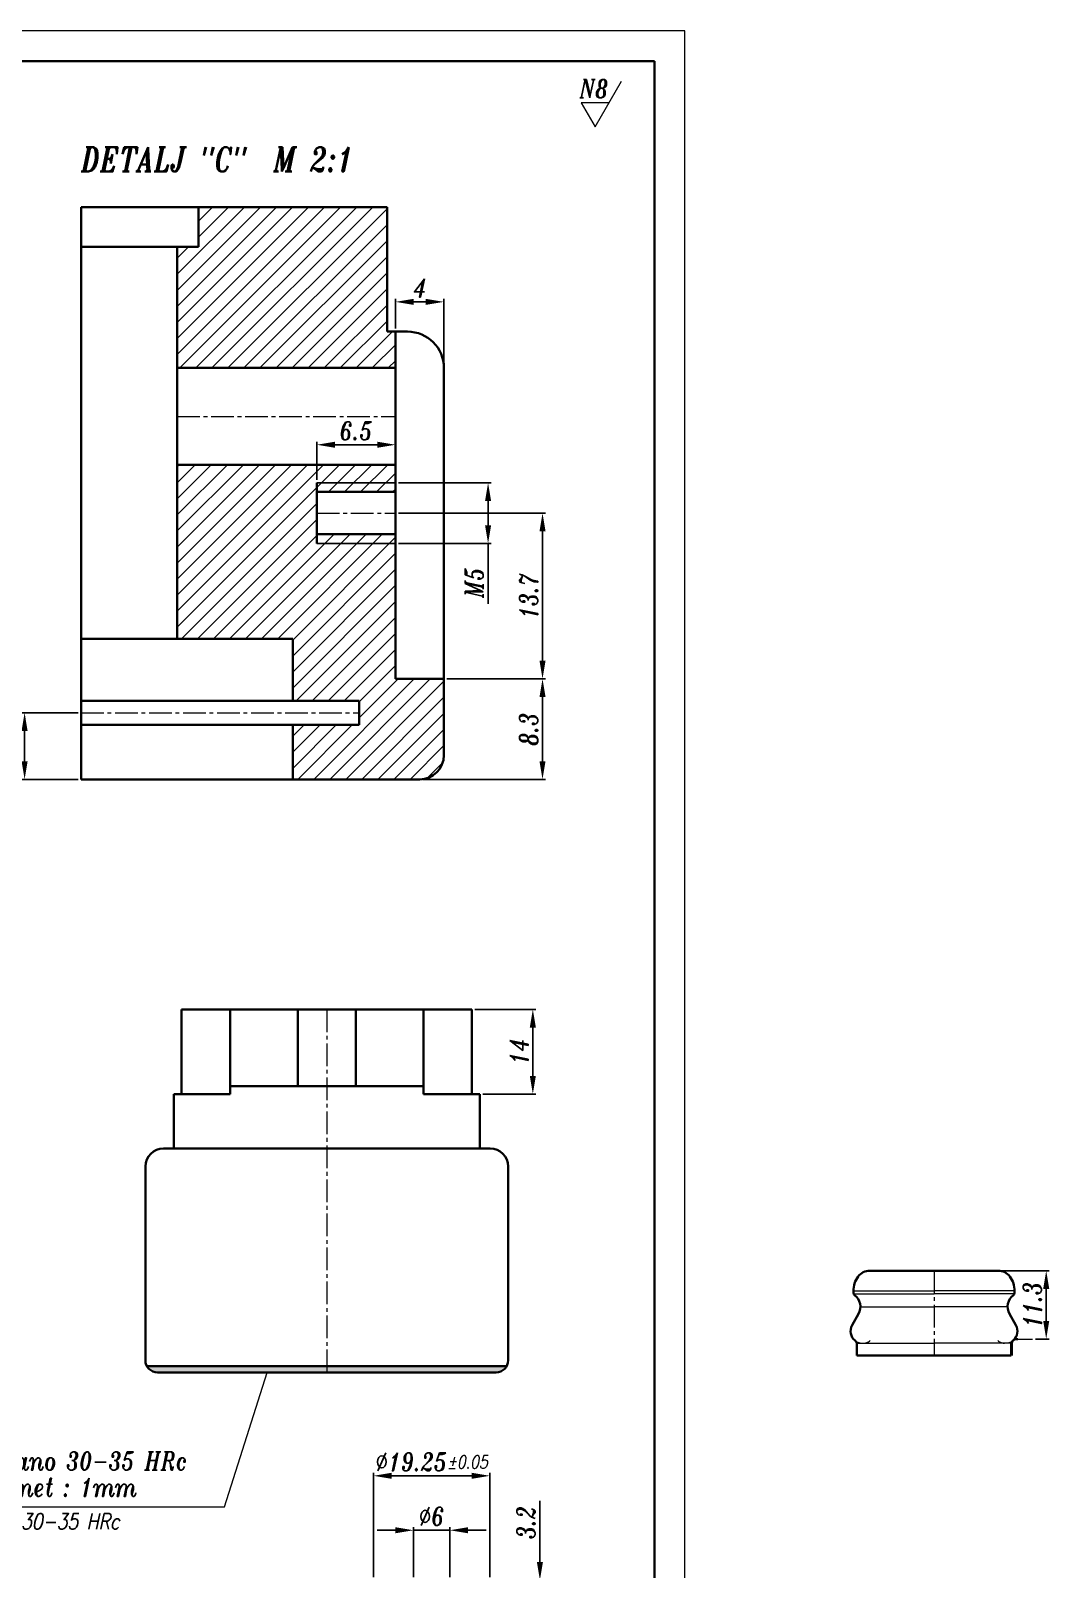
# Model space of a CAD drawing. Extents: x 43 to 400, y 17 to 437.
# Drawn here: x 231.6 to 400, y 182.3 to 436.6 of the extents above; entities that cross this region are included whole.
import ezdxf

# ---------------------------------------------------------------- set-up
doc = ezdxf.new("R2010")
doc.units = 0
doc.header["$LTSCALE"] = 5
doc.header["$MEASUREMENT"] = 0
doc.linetypes.add('CENTER2', pattern=[1.125, 0.75, -0.125, 0.125, -0.125])
doc.linetypes.add('HIDDEN', pattern=[0.375, 0.25, -0.125])
doc.layers.get('0').update_dxf_attribs({"linetype": 'CONTINUOUS', "lineweight": 15})
for name, color, linetype, lineweight in [('1', 1, 'CENTER2', 15), ('2', 2, 'HIDDEN', 15), ('3', 3, 'CONTINUOUS', 30), ('8', 251, 'CONTINUOUS', 15)]:
    doc.layers.add(name, color=color, linetype=linetype, lineweight=lineweight)
doc.layers.add('ENGLISH', color=197, linetype='CONTINUOUS')
doc.styles.add('ITALICT', font='italict', dxfattribs={"width": 0.8, "height": 3})
doc.dimstyles.get("Standard").update_dxf_attribs({"dimtxt": 3, "dimasz": 3, "dimexe": 0.5, "dimexo": 0.5, "dimgap": 0.8, "dimtad": 1, "dimdsep": 46, "dimtxsty": 'ITALICT', "dimcen": 0, "dimadec": 0, "dimazin": 2, "dimtfac": 1, "dimtmove": 0, "dimatfit": 3, "dimfxl": 1, "dimtolj": 1, "dimtzin": 0, "dimarcsym": 0})

# ---------------------------------------------------------------- blocks, each defined once
blk = doc.blocks.new('*D213')
at = {"color": 0, "lineweight": -2, "transparency": 16777216}
for p, q in [((305.01, 274.81), (315.08, 274.81)), ((314.58, 271.81), (314.58, 263.81)), ((306.31, 260.81), (315.08, 260.81))]:
    blk.add_line(p, q, dxfattribs=at)
at = {"color": 0, "transparency": 16777216}
for points in [[(314.08, 271.81), (315.08, 271.81), (314.58, 274.81)], [(314.08, 263.81), (315.08, 263.81), (314.58, 260.81)]]:
    blk.add_solid(points, dxfattribs=at)
at = {"color": 0, "transparency": 16777216, "insert": (312.28, 267.81), "char_height": 3, "attachment_point": 5, "rotation": 90, "style": 'ITALICT'}
blk.add_mtext('\\A1;14', dxfattribs=at)
blk = doc.blocks.new('*D216')
at = {"color": 0, "lineweight": -2, "transparency": 16777216}
for p, q in [((291.87, 387.33), (291.87, 392.25)), ((294.87, 391.75), (296.87, 391.75)), ((299.87, 381.33), (299.87, 392.25))]:
    blk.add_line(p, q, dxfattribs=at)
at = {"color": 0, "transparency": 16777216}
for points in [[(294.87, 392.25), (294.87, 391.25), (291.87, 391.75)], [(296.87, 392.25), (296.87, 391.25), (299.87, 391.75)]]:
    blk.add_solid(points, dxfattribs=at)
at = {"color": 0, "transparency": 16777216, "insert": (295.87, 394.05), "char_height": 3, "attachment_point": 5, "style": 'ITALICT'}
blk.add_mtext('\\A1;4', dxfattribs=at)
blk = doc.blocks.new('*D217')
at = {"color": 0, "lineweight": -2, "transparency": 16777216}
for p, q in [((300.37, 329.43), (316.68, 329.43)), ((316.18, 315.83), (316.18, 326.43)), ((296.37, 312.83), (316.68, 312.83))]:
    blk.add_line(p, q, dxfattribs=at)
at = {"color": 0, "transparency": 16777216}
for points in [[(315.68, 326.43), (316.68, 326.43), (316.18, 329.43)], [(315.68, 315.83), (316.68, 315.83), (316.18, 312.83)]]:
    blk.add_solid(points, dxfattribs=at)
at = {"color": 0, "transparency": 16777216, "insert": (313.88, 321.13), "char_height": 3, "attachment_point": 5, "rotation": 90, "style": 'ITALICT'}
blk.add_mtext('\\A1;8.3', dxfattribs=at)
blk = doc.blocks.new('*D218')
at = {"color": 0, "lineweight": -2, "transparency": 16777216}
for p, q in [((292.37, 356.83), (316.68, 356.83)), ((316.18, 332.43), (316.18, 353.83)), ((300.37, 329.43), (316.68, 329.43))]:
    blk.add_line(p, q, dxfattribs=at)
at = {"color": 0, "transparency": 16777216}
for points in [[(315.68, 353.83), (316.68, 353.83), (316.18, 356.83)], [(315.68, 332.43), (316.68, 332.43), (316.18, 329.43)]]:
    blk.add_solid(points, dxfattribs=at)
at = {"color": 0, "transparency": 16777216, "insert": (313.88, 343.13), "char_height": 3, "attachment_point": 5, "rotation": 90, "style": 'ITALICT'}
blk.add_mtext('\\A1;13.7', dxfattribs=at)
blk = doc.blocks.new('*D219')
at = {"color": 0, "lineweight": -2, "transparency": 16777216}
for p, q in [((292.37, 361.83), (307.68, 361.83)), ((307.18, 358.83), (307.18, 354.83)), ((292.37, 351.83), (307.68, 351.83)), ((307.18, 351.83), (307.18, 341.86))]:
    blk.add_line(p, q, dxfattribs=at)
at = {"color": 0, "transparency": 16777216}
for points in [[(306.68, 358.83), (307.68, 358.83), (307.18, 361.83)], [(306.68, 354.83), (307.68, 354.83), (307.18, 351.83)]]:
    blk.add_solid(points, dxfattribs=at)
at = {"color": 0, "transparency": 16777216, "insert": (304.88, 345.34), "char_height": 3, "attachment_point": 5, "rotation": 90, "style": 'ITALICT'}
blk.add_mtext('\\A1;M5', dxfattribs=at)
blk = doc.blocks.new('*D194')
at = {"color": 0, "lineweight": -2, "transparency": 16777216}
for p, q in [((278.87, 362.33), (278.87, 368.63)), ((281.87, 368.13), (288.87, 368.13))]:
    blk.add_line(p, q, dxfattribs=at)
at = {"color": 0, "transparency": 16777216}
for points in [[(281.87, 368.63), (281.87, 367.63), (278.87, 368.13)], [(288.87, 368.63), (288.87, 367.63), (291.87, 368.13)]]:
    blk.add_solid(points, dxfattribs=at)
at = {"color": 0, "transparency": 16777216, "insert": (285.37, 370.43), "char_height": 3, "attachment_point": 5, "style": 'ITALICT'}
blk.add_mtext('\\A1;6.5', dxfattribs=at)
blk = doc.blocks.new('*D220')
at = {"color": 0, "lineweight": -2, "transparency": 16777216}
for p, q in [((239.37, 323.83), (230.04, 323.83)), ((230.54, 315.83), (230.54, 320.83)), ((239.37, 312.83), (230.04, 312.83))]:
    blk.add_line(p, q, dxfattribs=at)
at = {"color": 0, "transparency": 16777216}
for points in [[(230.04, 320.83), (231.04, 320.83), (230.54, 323.83)], [(230.04, 315.83), (231.04, 315.83), (230.54, 312.83)]]:
    blk.add_solid(points, dxfattribs=at)
at = {"color": 0, "transparency": 16777216, "insert": (228.24, 318.33), "char_height": 3, "attachment_point": 5, "rotation": 90, "style": 'ITALICT'}
blk.add_mtext('\\A1;5.5', dxfattribs=at)
blk = doc.blocks.new('*D201')
at = {"color": 0, "lineweight": -2, "transparency": 16777216}
for p, q in [((288.22, 180.96), (288.22, 198.21)), ((291.22, 197.71), (304.47, 197.71)), ((307.47, 180.96), (307.47, 198.21))]:
    blk.add_line(p, q, dxfattribs=at)
at = {"color": 0, "transparency": 16777216}
for points in [[(291.22, 198.21), (291.22, 197.21), (288.22, 197.71)], [(304.47, 198.21), (304.47, 197.21), (307.47, 197.71)]]:
    blk.add_solid(points, dxfattribs=at)
at = {"color": 0, "transparency": 16777216, "insert": (297.85, 200.01), "char_height": 3, "attachment_point": 5, "style": 'ITALICT'}
blk.add_mtext('\\A1;%%c19.25{}{\\H0.71x;\\C3;%%p0.05}', dxfattribs=at)
blk = doc.blocks.new('*D227')
at = {"color": 0, "lineweight": -2, "transparency": 16777216}
for p, q in [((291.85, 188.71), (288.85, 188.71)), ((294.85, 180.96), (294.85, 189.21)), ((294.85, 188.71), (300.85, 188.71)), ((300.85, 180.96), (300.85, 189.21)), ((303.85, 188.71), (306.85, 188.71))]:
    blk.add_line(p, q, dxfattribs=at)
at = {"color": 0, "transparency": 16777216}
for points in [[(291.85, 189.21), (291.85, 188.21), (294.85, 188.71)], [(303.85, 189.21), (303.85, 188.21), (300.85, 188.71)]]:
    blk.add_solid(points, dxfattribs=at)
at = {"color": 0, "transparency": 16777216, "insert": (297.85, 191.01), "char_height": 3, "attachment_point": 5, "style": 'ITALICT'}
blk.add_mtext('\\A1;%%c6', dxfattribs=at)
blk = doc.blocks.new('*D229')
at = {"color": 0, "lineweight": -2, "transparency": 16777216}
for p, q in [((315.75, 183.46), (315.75, 193.55)), ((307.97, 180.46), (316.25, 180.46)), ((315.75, 177.26), (315.75, 180.46)), ((307.97, 177.26), (316.25, 177.26)), ((315.75, 174.26), (315.75, 171.26))]:
    blk.add_line(p, q, dxfattribs=at)
at = {"color": 0, "transparency": 16777216}
for points in [[(315.25, 183.46), (316.25, 183.46), (315.75, 180.46)], [(315.25, 174.26), (316.25, 174.26), (315.75, 177.26)]]:
    blk.add_solid(points, dxfattribs=at)
at = {"color": 0, "transparency": 16777216, "insert": (313.45, 190), "char_height": 3, "attachment_point": 5, "rotation": 90, "style": 'ITALICT'}
blk.add_mtext('\\A1;3.2', dxfattribs=at)
blk = doc.blocks.new('*D234')
at = {"color": 0, "lineweight": -2, "transparency": 16777216}
for p, q in [((392.03, 231.61), (399.97, 231.61)), ((399.47, 223.31), (399.47, 228.61)), ((397.71, 220.31), (399.97, 220.31))]:
    blk.add_line(p, q, dxfattribs=at)
at = {"color": 0, "transparency": 16777216}
for points in [[(398.97, 228.61), (399.97, 228.61), (399.47, 231.61)], [(398.97, 223.31), (399.97, 223.31), (399.47, 220.31)]]:
    blk.add_solid(points, dxfattribs=at)
at = {"color": 0, "transparency": 16777216, "insert": (397.17, 225.96), "char_height": 3, "attachment_point": 5, "rotation": 90, "style": 'ITALICT'}
blk.add_mtext('\\A1;11.3', dxfattribs=at)

msp = doc.modelspace()

# ---------------------------------------------------------------- hatches: boundary and pattern name
h = msp.add_hatch(color=256)
h.dxf.hatch_style = 1
h.paths.add_polyline_path([(280.5079, 215.8124), (250.7759, 215.8124, 0.26794919), (252.5079, 214.8124), (280.5079, 214.8124)])
h.paths.add_polyline_path([(310.24, 215.8124), (280.5079, 215.8124), (280.5079, 214.8124), (308.5079, 214.8124, 0.26794919)])
at = {"layer": '8'}
h = msp.add_hatch(dxfattribs=at)
h.set_pattern_fill('ANSI31', color=256, scale=15)
h.paths.add_polyline_path([(290.4675, 407.4296), (259.2675, 407.4296), (259.2675, 400.8296), (255.7675, 400.8296), (255.7675, 380.8296), (291.8675, 380.8296), (291.8675, 386.8296), (290.4675, 386.8296)])
edge = h.paths.add_edge_path()
edge.add_line((291.8675, 351.8296), (278.8675, 351.8296))
edge.add_line((278.8675, 351.8296), (278.8675, 361.8296))
edge.add_line((278.8675, 361.8296), (291.8675, 361.8296))
edge.add_line((291.8675, 361.8296), (291.8675, 364.8296))
edge.add_line((291.8675, 364.8296), (255.7675, 364.8296))
edge.add_line((255.7675, 364.8296), (255.7675, 336.0296))
edge.add_line((255.7675, 336.0296), (274.8675, 336.0296))
edge.add_line((274.8675, 336.0296), (274.8675, 325.8296))
edge.add_line((274.8675, 325.8296), (285.8675, 325.8296))
edge.add_line((285.8675, 325.8296), (285.8675, 321.8296))
edge.add_line((285.8675, 321.8296), (274.8675, 321.8296))
edge.add_line((274.8675, 321.8296), (274.8675, 312.8296))
edge.add_line((274.8675, 312.8296), (295.8675, 312.8296))
edge.add_arc((295.8675, 316.8296), 4, 270, 360)
edge.add_line((299.8675, 316.8296), (299.8675, 329.4296))
edge.add_line((299.8675, 329.4296), (291.8675, 329.4296))
edge.add_line((291.8675, 329.4296), (291.8675, 351.8296))
h.paths.add_polyline_path([(291.8675, 353.3296), (278.8675, 353.3296), (278.8675, 351.8296), (291.8675, 351.8296)], flags=17)
h.paths.add_polyline_path([(291.8675, 361.8296), (278.8675, 361.8296), (278.8675, 360.3296), (291.8675, 360.3296)], flags=17)

# ---------------------------------------------------------------- linework, layer by layer
at = {"linetype": 'ByBlock'}
for p, q in [((339.7086, 436.5588), (42.7086, 436.5588)), ((339.7086, 16.5588), (339.7086, 436.5588))]:
    msp.add_line(p, q, dxfattribs=at)
for p, q in [((324.8665, 420.6664), (329.2483, 428.2559)), ((327.158, 424.6353), (322.5751, 424.6353)), ((322.5751, 424.6353), (324.8665, 420.6664)), ((278.8675, 361.8296), (291.8675, 361.8296)), ((278.8675, 351.8296), (291.8675, 351.8296)), ((394.5642, 220.3126), (397.2063, 220.3126)), ((263.5884, 192.5811), (270.6248, 214.8124)), ((210.0824, 192.5811), (263.5884, 192.5811))]:
    msp.add_line(p, q)
at = {"color": 3, "lineweight": 0}
for p, q in [((290.4675, 407.4296), (239.8675, 407.4296)), ((259.2675, 407.4296), (259.2675, 400.8296)), ((290.4675, 386.8296), (290.4675, 407.4296)), ((291.8675, 386.8296), (290.4675, 386.8296)), ((291.8675, 380.8296), (291.8675, 386.8296)), ((255.7675, 380.8296), (291.8675, 380.8296)), ((291.8675, 364.8296), (264.046, 364.8296)), ((291.8675, 364.8296), (264.046, 364.8296)), ((291.8675, 361.8296), (291.8675, 364.8296)), ((291.8675, 361.8296), (291.8675, 364.8296)), ((291.8675, 360.3296), (291.8675, 361.8296)), ((278.8675, 360.3296), (291.8675, 360.3296)), ((291.8675, 353.3296), (278.8675, 353.3296)), ((291.8675, 351.8296), (291.8675, 353.3296)), ((291.8675, 329.4296), (291.8675, 351.8296)), ((291.8675, 329.4296), (291.8675, 351.8296)), ((299.8675, 329.4296), (291.8675, 329.4296)), ((299.8675, 329.4296), (291.8675, 329.4296)), ((299.8675, 316.8296), (299.8675, 329.4296)), ((299.8675, 327.8296), (299.8675, 329.4296)), ((299.8675, 316.8296), (299.8675, 323.8296))]:
    msp.add_line(p, q, dxfattribs=at)
at = {"color": 7, "lineweight": 0}
for p, q in [((291.8675, 361.8296), (278.8675, 361.8296)), ((278.8675, 361.8296), (291.8675, 361.8296)), ((278.8675, 361.8296), (291.8675, 361.8296)), ((278.8675, 351.8296), (291.8675, 351.8296)), ((291.8675, 351.8296), (278.8675, 351.8296)), ((291.8675, 351.8296), (278.8675, 351.8296))]:
    msp.add_line(p, q, dxfattribs=at)
at = {"color": 3, "lineweight": 0}
msp.add_arc((295.8675, 316.8296), 4, 311.409622, 0, dxfattribs=at)
msp.add_arc((295.8675, 316.8296), 4, 311.409622, 0, dxfattribs=at)
at = {"layer": '1'}
for p, q in [((255.7675, 372.8296), (291.8675, 372.8296)), ((278.8675, 356.8296), (291.8675, 356.8296)), ((239.8675, 323.8296), (285.8675, 323.8296)), ((280.5079, 274.8124), (280.5079, 214.8124)), ((380.9142, 231.6144), (380.9142, 217.6144))]:
    msp.add_line(p, q, dxfattribs=at)
at = {"layer": '2'}
for centre, start, end in [((369.1142, 221.6144), 231.317813, 309.249628), ((392.7142, 221.6144), 230.750372, 308.682187)]:
    msp.add_arc(centre, 2, start, end, dxfattribs=at)
at = {"layer": '3', "linetype": 'ByBlock'}
for p, q in [((334.7086, 431.5588), (62.7086, 431.5588)), ((334.7086, 21.5588), (334.7086, 431.5588))]:
    msp.add_line(p, q, dxfattribs=at)
at = {"layer": '3'}
for p, q in [((239.8675, 407.4296), (290.4675, 407.4296)), ((239.8675, 407.4296), (239.8675, 312.8296)), ((259.2675, 407.4296), (259.2675, 400.8296)), ((290.4675, 407.4296), (290.4675, 386.8296)), ((239.8675, 400.8296), (259.2675, 400.8296)), ((255.7675, 400.8296), (255.7675, 336.0296)), ((290.4675, 386.8296), (293.8675, 386.8296)), ((291.8675, 386.8296), (291.8675, 329.4296)), ((255.7675, 380.8296), (291.8675, 380.8296)), ((299.8675, 380.8296), (299.8675, 316.8296)), ((255.7675, 364.8296), (291.8675, 364.8296)), ((278.8675, 361.8296), (278.8675, 351.8296)), ((278.8675, 360.3296), (291.8675, 360.3296)), ((278.8675, 353.3296), (291.8675, 353.3296)), ((239.8675, 336.0296), (274.8675, 336.0296)), ((274.8675, 336.0296), (274.8675, 325.8296)), ((291.8675, 329.4296), (299.8675, 329.4296)), ((239.8675, 325.8296), (285.8675, 325.8296)), ((285.8675, 325.8296), (285.8675, 321.8296)), ((239.8675, 321.8296), (285.8675, 321.8296)), ((274.8675, 321.8296), (274.8675, 312.8296)), ((239.8675, 312.8296), (295.8675, 312.8296)), ((280.5079, 274.8124), (256.5079, 274.8124)), ((256.5079, 274.8124), (256.5079, 260.8124)), ((264.5079, 274.8124), (264.5079, 260.8124)), ((275.7079, 274.8124), (275.7079, 262.1124)), ((280.5079, 274.8124), (304.5079, 274.8124)), ((285.3079, 274.8124), (285.3079, 262.1124)), ((296.5079, 274.8124), (296.5079, 260.8124)), ((304.5079, 274.8124), (304.5079, 260.8124)), ((280.5079, 262.1124), (264.5079, 262.1124)), ((280.5079, 262.1124), (296.5079, 262.1124)), ((264.5079, 260.8124), (255.2079, 260.8124)), ((255.2079, 260.8124), (255.2079, 251.8124)), ((296.5079, 260.8124), (305.8079, 260.8124)), ((305.8079, 260.8124), (305.8079, 251.8124)), ((280.5079, 251.8124), (253.5079, 251.8124)), ((280.5079, 251.8124), (307.5079, 251.8124)), ((250.5079, 248.8124), (250.5079, 216.8124)), ((310.5079, 248.8124), (310.5079, 216.8124)), ((370.3017, 231.6144), (380.9142, 231.6144)), ((391.5266, 231.6144), (380.9142, 231.6144)), ((367.5892, 228.2644), (367.5892, 227.9768)), ((394.2392, 228.2644), (394.2392, 227.9768)), ((367.3691, 222.5915), (368.4332, 224.4918)), ((394.4592, 222.5915), (393.3951, 224.4918)), ((368.1642, 217.6144), (368.1642, 219.4286)), ((393.6642, 217.6144), (393.6642, 219.4286)), ((393.7642, 217.6144), (393.7642, 219.5126)), ((368.1642, 217.6144), (380.9142, 217.6144)), ((393.6642, 217.6144), (380.9142, 217.6144)), ((280.5079, 215.8124), (250.7759, 215.8124)), ((280.5079, 214.8124), (252.5079, 214.8124)), ((280.5079, 215.8124), (310.24, 215.8124)), ((280.5079, 214.8124), (308.5079, 214.8124))]:
    msp.add_line(p, q, dxfattribs=at)
for centre, radius, start, end in [((293.8675, 380.8296), 6, 0, 90), ((295.8675, 316.8296), 4, 270, 0), ((253.5079, 248.8124), 3, 90, 180), ((307.5079, 248.8124), 3, 0, 90), ((370.3017, 229.2144), 2.4, 90, 143.576426), ((391.5266, 229.2144), 2.4, 36.423574, 90), ((371.5892, 228.2644), 4, 143.576426, 180), ((390.2392, 228.2644), 4, 0, 36.423574), ((368.0892, 227.9768), 0.5, 180, 232.882737), ((366.3392, 225.6644), 2.4, 330.752432, 52.882737), ((395.4892, 225.6644), 2.4, 127.117263, 209.247568), ((393.7392, 227.9768), 0.5, 307.117263, 0), ((369.1142, 221.6144), 2, 150.752432, 231.317813), ((392.7142, 221.6144), 2, 311.354371, 29.247568), ((367.3642, 219.4286), 0.8, 0, 51.317813), ((394.4642, 219.4286), 0.8, 128.682187, 180), ((394.5642, 219.5126), 0.8, 73.839206, 180), ((252.5079, 216.8124), 2, 180, 270), ((308.5079, 216.8124), 2, 270, 0)]:
    msp.add_arc(centre, radius, start, end, dxfattribs=at)
at = {"layer": '8'}
for p, q in [((367.5892, 228.2644), (380.9142, 228.2644)), ((367.6366, 227.7644), (380.9142, 227.7644)), ((394.2392, 228.2644), (380.9142, 228.2644)), ((394.1918, 227.7644), (380.9142, 227.7644)), ((368.7392, 225.6644), (380.9142, 225.6644)), ((393.0892, 225.6644), (380.9142, 225.6644)), ((368.1642, 219.6144), (380.9142, 219.6144)), ((393.6642, 219.6144), (380.9142, 219.6144))]:
    msp.add_line(p, q, dxfattribs=at)

# ---------------------------------------------------------------- texts
at = {"style": 'ITALICT', "width": 0.8}
for s, height, p in [('N8', 3, (322.3334, 425.484)), ('DETALJ "C"  M 2:1', 4, (239.873, 413.2968)), ('metalizirano 30-35 HRc', 3, (212.0271, 198.6584)), ('debljina met : 1mm', 3, (212.0271, 194.3183))]:
    msp.add_text(s, height=height, dxfattribs=at).set_placement(p)
at = {"layer": 'ENGLISH', "style": 'ITALICT', "width": 0.8}
msp.add_text('hard welded 30-35 HRc', height=2.6, dxfattribs=at).set_placement((211.5826, 188.87))

# ---------------------------------------------------------------- dimensions: what is measured, and where the dimension line sits
for base, p1, p2, override, picture, middle in [((299.8675, 391.7452), (291.8675, 386.8296), (299.8675, 380.8296), {"dimlfac": 0.5}, '*D216', (295.8675, 394.0452)), ((291.8675, 368.1343), (278.8675, 361.8296), (291.8675, 368.1343), {"dimlfac": 0.5}, '*D194', (285.3675, 370.4343)), ((300.8474, 188.7127), (294.8474, 180.4593), (300.8474, 180.4593), {"dimscale": 1, "dimpost": '%%c<>', "dimtmove": 0}, '*D227', (297.8474, 191.0127))]:
    dim = msp.add_linear_dim(base=base, p1=p1, p2=p2, dimstyle='Standard', override=override)
    dim.commit()
    dim.dimension.update_dxf_attribs({"geometry": picture, "text_midpoint": middle})
dim = msp.add_linear_dim(base=(307.1767, 361.8296), p1=(291.8675, 351.8296), p2=(291.8675, 361.8296), angle=90, text='M<>', dimstyle='Standard', override={"dimlfac": 0.5, "dimtmove": 0})
dim.commit()
dim.dimension.update_dxf_attribs({"geometry": '*D219', "text_midpoint": (307.1767, 345.3439), "dimtype": 160})
dim = msp.add_linear_dim(base=(316.1767, 356.8296), p1=(299.8675, 329.4296), p2=(291.8675, 356.8296), angle=90, dimstyle='Standard', override={"dimlfac": 0.5, "dimtmove": 0})
dim.commit()
dim.dimension.update_dxf_attribs({"geometry": '*D218', "text_midpoint": (316.1767, 343.1296), "dimtype": 160})
for base, p1, p2, override, picture, middle in [((316.1767, 329.4296), (295.8675, 312.8296), (299.8675, 329.4296), {"dimlfac": 0.5}, '*D217', (313.8767, 321.1296)), ((230.5397, 323.8296), (239.8675, 312.8296), (239.8675, 323.8296), {"dimlfac": 0.5}, '*D220', (228.2397, 318.3296)), ((399.4699, 231.6144), (397.2063, 220.3126), (391.5266, 231.6144), {"dimarcsym": 1}, '*D234', (397.1699, 225.9635)), ((315.7518, 180.4593), (307.4724, 177.2593), (307.4724, 180.4593), {"dimscale": 1}, '*D229', (313.4518, 190.0022))]:
    dim = msp.add_linear_dim(base=base, p1=p1, p2=p2, angle=90, dimstyle='Standard', override=override)
    dim.commit()
    dim.dimension.update_dxf_attribs({"geometry": picture, "text_midpoint": middle})
dim = msp.add_linear_dim(base=(314.5756, 260.8124), p1=(304.5079, 274.8124), p2=(305.8079, 260.8124), angle=90, dimstyle='Standard')
dim.commit()
dim.dimension.update_dxf_attribs({"geometry": '*D213', "text_midpoint": (312.2756, 267.8124)})
dim = msp.add_linear_dim(base=(307.4724, 197.7127), p1=(288.2224, 180.4593), p2=(307.4724, 180.4593), text='<>{}{\\H0.71x;\\C3;%%p0.05}', dimstyle='Standard', override={"dimscale": 1, "dimpost": '%%c<>', "dimtp": 0.05, "dimtm": 0.05, "dimtmove": 0})
dim.commit()
dim.dimension.update_dxf_attribs({"geometry": '*D201', "text_midpoint": (297.8474, 197.7127), "dimtype": 160})

doc.saveas('drawing.dxf')
